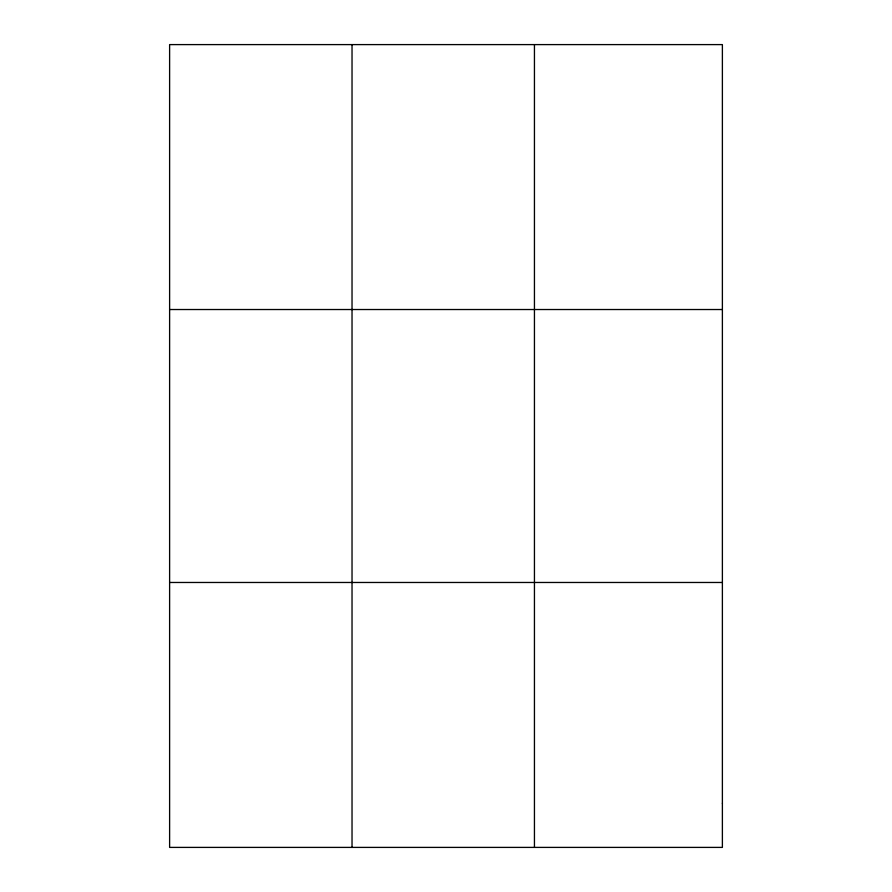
<?xml version="1.0" encoding="UTF-8"?>
<svg xmlns="http://www.w3.org/2000/svg" width="892" height="892" viewBox="0 0 892 892"><rect width="100%" height="100%" fill="white"/><g stroke="black" fill="none" stroke-linecap="round" stroke-linejoin="round"><path stroke-width="1.34" d="M534.442 44.6L534.442 847.4M169.614 309.524L722.386 309.524M169.614 582.476L722.386 582.476M352.028 44.6L352.028 847.4M722.386 803.246L722.386 847.4L169.614 847.4L169.614 44.6L722.386 44.6L722.386 803.246"/></g></svg>
